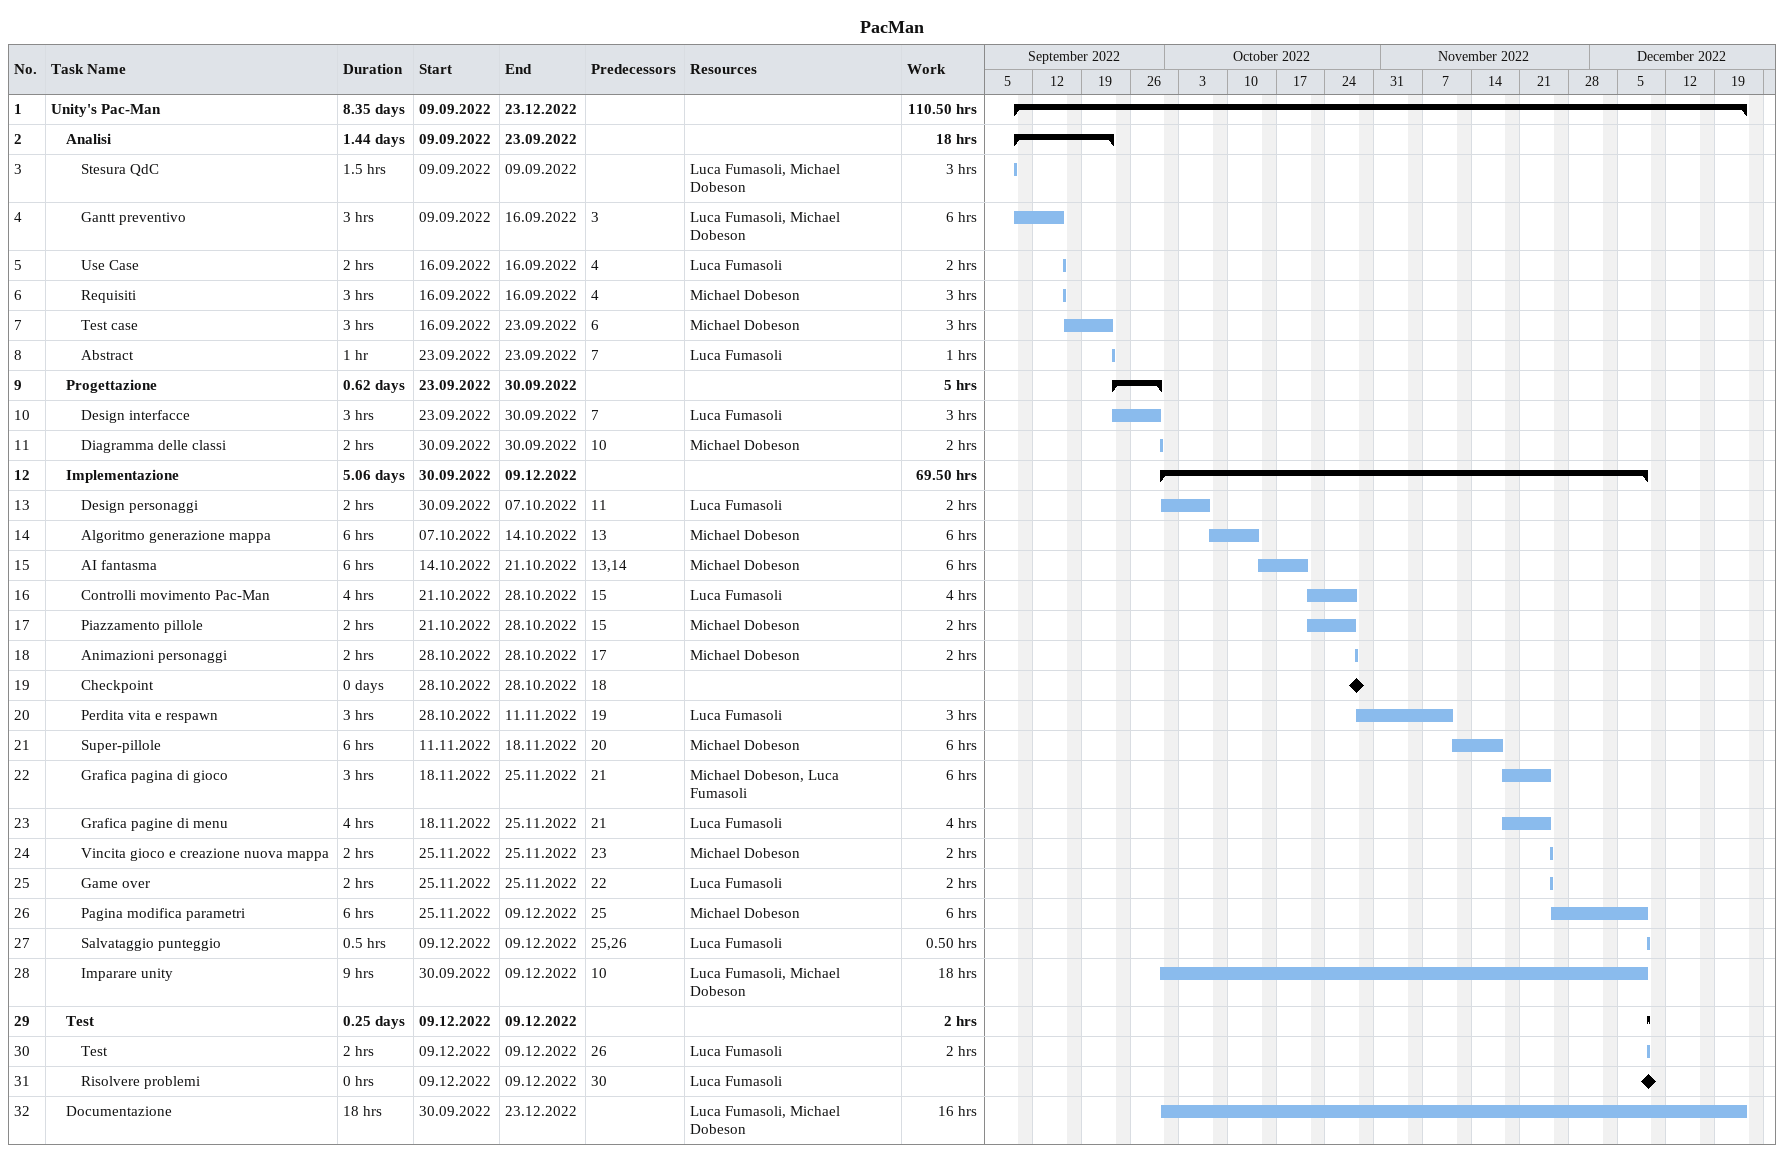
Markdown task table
PacMan

| ID | Level | Task | Duration | Start | Finish | Predecessors | Resources | Work (h) |
|---|---|---|---|---|---|---|---|---|
| 1 | 1 | **Unity's Pac-Man** | 8.35d | 2022-09-09 | 2022-12-23 |  |  | 110.50 |
| 2 | 2 | **Analisi** | 1.44d | 2022-09-09 | 2022-09-23 |  |  | 18 |
| 3 | 3 | Stesura QdC | 1.5h | 2022-09-09 | 2022-09-09 |  | Luca Fumasoli, Michael Dobeson | 3 |
| 4 | 3 | Gantt preventivo | 3h | 2022-09-09 | 2022-09-16 | 3 | Luca Fumasoli, Michael Dobeson | 6 |
| 5 | 3 | Use Case | 2h | 2022-09-16 | 2022-09-16 | 4 | Luca Fumasoli | 2 |
| 6 | 3 | Requisiti | 3h | 2022-09-16 | 2022-09-16 | 4 | Michael Dobeson | 3 |
| 7 | 3 | Test case | 3h | 2022-09-16 | 2022-09-23 | 6 | Michael Dobeson | 3 |
| 8 | 3 | Abstract | 1h | 2022-09-23 | 2022-09-23 | 7 | Luca Fumasoli | 1 |
| 9 | 2 | **Progettazione** | 0.62d | 2022-09-23 | 2022-09-30 |  |  | 5 |
| 10 | 3 | Design interfacce | 3h | 2022-09-23 | 2022-09-30 | 7 | Luca Fumasoli | 3 |
| 11 | 3 | Diagramma delle classi | 2h | 2022-09-30 | 2022-09-30 | 10 | Michael Dobeson | 2 |
| 12 | 2 | **Implementazione** | 5.06d | 2022-09-30 | 2022-12-09 |  |  | 69.50 |
| 13 | 3 | Design personaggi | 2h | 2022-09-30 | 2022-10-07 | 11 | Luca Fumasoli | 2 |
| 14 | 3 | Algoritmo generazione mappa | 6h | 2022-10-07 | 2022-10-14 | 13 | Michael Dobeson | 6 |
| 15 | 3 | AI fantasma | 6h | 2022-10-14 | 2022-10-21 | 13, 14 | Michael Dobeson | 6 |
| 16 | 3 | Controlli movimento Pac-Man | 4h | 2022-10-21 | 2022-10-28 | 15 | Luca Fumasoli | 4 |
| 17 | 3 | Piazzamento pillole | 2h | 2022-10-21 | 2022-10-28 | 15 | Michael Dobeson | 2 |
| 18 | 3 | Animazioni personaggi | 2h | 2022-10-28 | 2022-10-28 | 17 | Michael Dobeson | 2 |
| 19 | 3 | Checkpoint | 0d | 2022-10-28 | 2022-10-28 | 18 |  |  |
| 20 | 3 | Perdita vita e respawn | 3h | 2022-10-28 | 2022-11-11 | 19 | Luca Fumasoli | 3 |
| 21 | 3 | Super-pillole | 6h | 2022-11-11 | 2022-11-18 | 20 | Michael Dobeson | 6 |
| 22 | 3 | Grafica pagina di gioco | 3h | 2022-11-18 | 2022-11-25 | 21 | Michael Dobeson, Luca Fumasoli | 6 |
| 23 | 3 | Grafica pagine di menu | 4h | 2022-11-18 | 2022-11-25 | 21 | Luca Fumasoli | 4 |
| 24 | 3 | Vincita gioco e creazione nuova mappa | 2h | 2022-11-25 | 2022-11-25 | 23 | Michael Dobeson | 2 |
| 25 | 3 | Game over | 2h | 2022-11-25 | 2022-11-25 | 22 | Luca Fumasoli | 2 |
| 26 | 3 | Pagina modifica parametri | 6h | 2022-11-25 | 2022-12-09 | 25 | Michael Dobeson | 6 |
| 27 | 3 | Salvataggio punteggio | 0.5h | 2022-12-09 | 2022-12-09 | 25, 26 | Luca Fumasoli | 0.50 |
| 28 | 3 | Imparare unity | 9h | 2022-09-30 | 2022-12-09 | 10 | Luca Fumasoli, Michael Dobeson | 18 |
| 29 | 2 | **Test** | 0.25d | 2022-12-09 | 2022-12-09 |  |  | 2 |
| 30 | 3 | Test | 2h | 2022-12-09 | 2022-12-09 | 26 | Luca Fumasoli | 2 |
| 31 | 3 | Risolvere problemi | 0h | 2022-12-09 | 2022-12-09 | 30 | Luca Fumasoli |  |
| 32 | 2 | Documentazione | 18h | 2022-09-30 | 2022-12-23 |  | Luca Fumasoli, Michael Dobeson | 16 |
